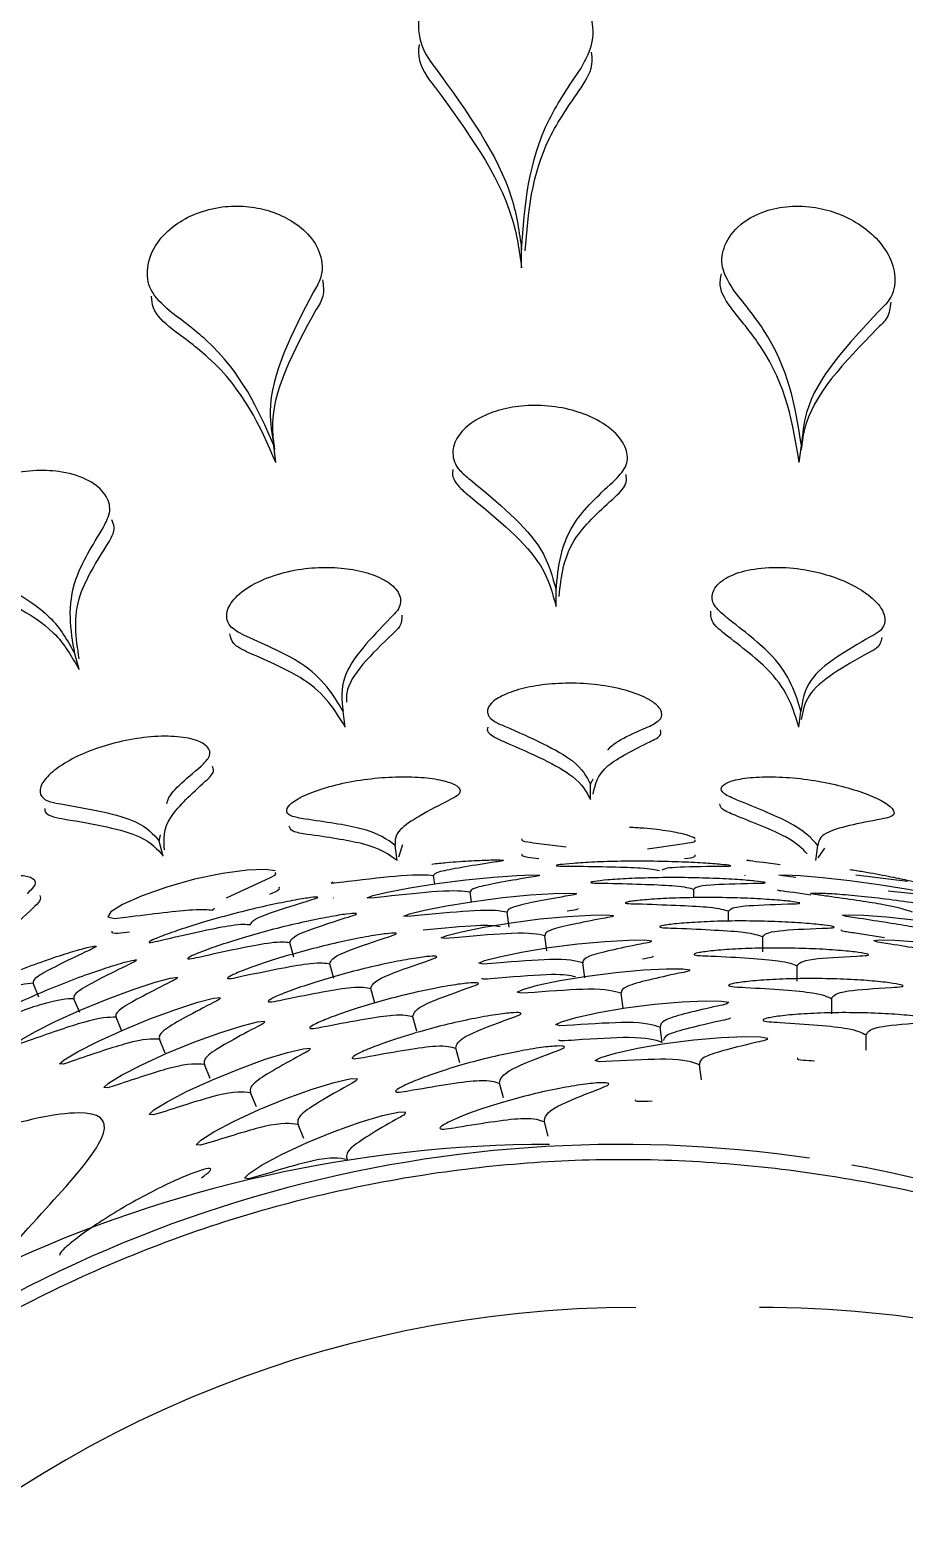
# Model space of a CAD drawing. Header units: millimetres. Extents: x 12325263 to 13848842, y -1463133 to 573208.
# Drawn here: x 12591066.02 to 12591075.6, y -825176.65 to -825160.34 of the extents above; entities that cross this region are included whole.
import ezdxf
from ezdxf.xclip import XClip

# ---------------------------------------------------------------- set-up
doc = ezdxf.new("R2010")
doc.units = ezdxf.units.MM
doc.header["$LTSCALE"] = 1000
doc.header["$XCLIPFRAME"] = 0
for name, color, linetype in [('fur202301', 252, 'Continuous'), ('WALL', 5, 'Continuous'), ('WALL-SHATCH', 8, 'Continuous'), ('建筑-楼板开洞', 251, 'Continuous')]:
    doc.layers.add(name, color=color, linetype=linetype)

# ---------------------------------------------------------------- blocks, each defined once
blk = doc.blocks.new('adgshg13-A$C7F010FC0')
at = {"layer": 'WALL-SHATCH'}
h = blk.add_hatch(color=256, dxfattribs=at)
h.dxf.hatch_style = 1
h.paths.add_polyline_path([(-60384.171, -16880.895), (-763.165, 197.479), (12587.619, -13153.304), (12587.619, -157996.02), (-162964.851, -188820.432), (-171262.381, -180522.901), (-171262.381, -31310.898), (-150707.191, -10755.708), (-131860.078, -7980.895), (-99162.381, -7980.895), (-99162.381, -4980.895), (-76620.428, -4980.895), (-70107.652, -16880.895)], flags=16)
h.paths.add_polyline_path([(-60091.229, -16380.895), (-646.877, 646.877), (12987.619, -12987.619), (12987.619, -158331.905), (-163100.584, -189250.384), (-171662.381, -180688.586), (-171662.381, -31145.213), (-150777.896, -10260.728), (-131896.687, -7480.895), (-99562.381, -7480.895), (-99562.381, -4580.895), (-76365.552, -4580.895), (-69907.506, -16380.895)])
blk = doc.blocks.new('A$C4C7A72D3')
at = {"layer": 'WALL', "color": 1}
blk.add_blockref('adgshg13-A$C7F010FC0', (210433.012, 205503.569), dxfattribs=at)
blk = doc.blocks.new('asdgag2019070515155847995')
at = {"color": 1}
for p, q in [((143.776, -421.334), (143.714, -421.901)), ((143.61, -421.689), (143.54, -422.255)), ((144.226, -421.943), (144.179, -422.239)), ((145.454, -422.142), (145.288, -422.142)), ((143.246, -422.597), (143.352, -422.672)), ((145.058, -422.52), (144.892, -422.52)), ((143.382, -422.694), (143.217, -422.672)), ((143.758, -422.75), (143.732, -422.935)), ((139.027, -422.876), (138.839, -422.851)), ((141.92, -422.879), (141.748, -422.856)), ((144.7, -422.897), (144.534, -422.897)), ((143.426, -423.083), (143.402, -423.268)), ((144.381, -423.274), (144.215, -423.274)), ((143.379, -423.45), (143.374, -423.427)), ((143.544, -423.472), (143.542, -423.465)), ((144.044, -423.651), (143.935, -423.651)), ((145.781, -423.944), (145.616, -423.966)), ((143.787, -424.029), (143.694, -424.029)), ((143.251, -424.535), (143.193, -424.133)), ((145.37, -424.376), (145.205, -424.397)), ((144.997, -424.802), (144.833, -424.824)), ((142.545, -425.161), (142.486, -425.13)), ((142.714, -425.161), (142.545, -425.161)), ((144.663, -425.223), (144.499, -425.245)), ((143.193, -425.725), (143.23, -425.427)), ((140.603, -425.538), (140.424, -425.538)), ((144.368, -425.639), (144.203, -425.661)), ((146.398, -425.623), (146.238, -425.666)), ((136.895, -425.915), (136.694, -425.915)), ((144.111, -426.05), (143.946, -426.072)), ((145.978, -426.113), (145.818, -426.156)), ((143.831, -426.464), (143.728, -426.478)), ((145.595, -426.592), (145.434, -426.635)), ((143.636, -426.867), (143.548, -426.879)), ((145.249, -427.062), (145.089, -427.105)), ((143.209, -427.221), (143.344, -427.265)), ((143.382, -427.278), (143.217, -427.299)), ((144.941, -427.522), (144.781, -427.565)), ((141.92, -427.847), (141.748, -427.87)), ((146.66, -427.823), (146.652, -427.826)), ((143.628, -428.002), (143.613, -427.981)), ((143.793, -427.98), (143.788, -427.974)), ((144.67, -427.971), (144.51, -428.014)), ((146.422, -428.299), (146.269, -428.362)), ((144.437, -428.411), (144.277, -428.454)), ((139.027, -428.605), (138.839, -428.629)), ((143.788, -429.146), (143.587, -428.714)), ((146.075, -428.819), (145.922, -428.883)), ((143.923, -429.303), (143.902, -429.279)), ((145.764, -429.325), (145.611, -429.389)), ((145.489, -429.817), (145.336, -429.88)), ((143.168, -429.883), (143.101, -429.869)), ((143.331, -429.839), (143.168, -429.883)), ((145.249, -430.293), (145.096, -430.356)), ((141.292, -430.762), (141.119, -430.808)), ((145.045, -430.754), (144.892, -430.818)), ((144.877, -431.201), (144.724, -431.264))]:
    blk.add_line(p, q, dxfattribs=at)
at = {"color": 1, "flags": 128}
for points in [[(144.295, -421.877), (144.272, -422.02), (144.256, -422.06), (144.249, -421.994), (144.253, -421.827), (144.27, -421.58), (144.301, -421.28), (144.344, -420.963), (144.394, -420.664), (144.443, -420.415), (144.484, -420.243), (144.509, -420.169), (144.509, -420.169)], [(144.014, -422.217), (143.993, -422.36), (143.979, -422.401), (143.973, -422.335), (143.979, -422.169), (143.997, -421.921), (144.029, -421.621), (144.071, -421.304), (144.121, -421.005), (144.169, -420.756), (144.208, -420.584), (144.23, -420.51), (144.23, -420.51)], [(143.568, -422.913), (143.549, -423.056), (143.539, -423.098), (143.537, -423.032), (143.546, -422.866), (143.566, -422.619), (143.599, -422.32), (143.642, -422.003), (143.69, -421.703), (143.735, -421.453), (143.771, -421.281), (143.79, -421.207), (143.79, -421.207)], [(145.577, -424.92), (145.584, -425.065), (145.569, -425.11), (145.535, -425.049), (145.487, -424.888), (145.432, -424.645), (145.381, -424.347), (145.341, -424.031), (145.316, -423.729), (145.306, -423.475), (145.31, -423.298), (145.325, -423.218), (145.325, -423.218)], [(145.181, -425.35), (145.188, -425.495), (145.176, -425.539), (145.144, -425.477), (145.097, -425.317), (145.044, -425.073), (144.994, -424.776), (144.953, -424.459), (144.927, -424.157), (144.916, -423.904), (144.918, -423.726), (144.931, -423.647), (144.931, -423.647)], [(144.823, -425.774), (144.832, -425.919), (144.821, -425.963), (144.791, -425.901), (144.746, -425.74), (144.694, -425.497), (144.644, -425.199), (144.604, -424.882), (144.577, -424.581), (144.564, -424.327), (144.565, -424.15), (144.576, -424.071), (144.576, -424.071)], [(144.503, -426.193), (144.514, -426.338), (144.505, -426.382), (144.476, -426.32), (144.433, -426.158), (144.383, -425.915), (144.333, -425.618), (144.293, -425.301), (144.265, -424.999), (144.251, -424.745), (144.25, -424.568), (144.259, -424.49), (144.259, -424.49)], [(144.222, -426.607), (144.235, -426.752), (144.227, -426.795), (144.2, -426.733), (144.159, -426.572), (144.11, -426.329), (144.061, -426.031), (144.02, -425.714), (143.992, -425.412), (143.977, -425.158), (143.974, -424.982), (143.981, -424.904), (143.981, -424.904)], [(143.98, -427.017), (143.994, -427.161), (143.988, -427.204), (143.963, -427.142), (143.923, -426.98), (143.875, -426.737), (143.827, -426.439), (143.786, -426.122), (143.757, -425.82), (143.741, -425.566), (143.736, -425.39), (143.742, -425.312), (143.742, -425.312)], [(143.776, -427.421), (143.791, -427.565), (143.787, -427.608), (143.764, -427.545), (143.726, -427.383), (143.679, -427.14), (143.632, -426.842), (143.591, -426.525), (143.561, -426.223), (143.543, -425.969), (143.537, -425.793), (143.541, -425.716), (143.541, -425.716)], [(146.824, -428.763), (146.864, -428.902), (146.857, -428.949), (146.804, -428.9), (146.711, -428.757), (146.593, -428.537), (146.465, -428.263), (146.345, -427.967), (146.244, -427.683), (146.171, -427.44), (146.133, -427.266), (146.131, -427.185), (146.131, -427.185)], [(146.455, -429.293), (146.495, -429.432), (146.49, -429.478), (146.439, -429.428), (146.348, -429.285), (146.231, -429.064), (146.104, -428.79), (145.983, -428.494), (145.881, -428.21), (145.808, -427.967), (145.768, -427.795), (145.764, -427.714), (145.764, -427.714)], [(146.121, -429.808), (146.163, -429.946), (146.159, -429.992), (146.11, -429.941), (146.021, -429.798), (145.905, -429.577), (145.779, -429.302), (145.658, -429.006), (145.555, -428.722), (145.48, -428.479), (145.439, -428.308), (145.433, -428.228), (145.433, -428.228)], [(143.495, -428.613), (143.479, -428.72), (143.487, -428.92), (143.523, -429.19), (143.586, -429.497), (143.671, -429.801), (143.767, -430.072), (143.862, -430.284), (143.943, -430.415), (143.996, -430.447), (144.013, -430.375), (144, -430.253), (144, -430.253)], [(145.823, -430.309), (145.867, -430.446), (145.865, -430.491), (145.817, -430.44), (145.73, -430.296), (145.615, -430.074), (145.489, -429.8), (145.368, -429.504), (145.265, -429.219), (145.188, -428.977), (145.145, -428.806), (145.138, -428.727), (145.138, -428.727)], [(145.561, -430.794), (145.607, -430.931), (145.606, -430.976), (145.56, -430.923), (145.474, -430.779), (145.361, -430.557), (145.235, -430.282), (145.114, -429.986), (145.01, -429.701), (144.932, -429.46), (144.888, -429.29), (144.879, -429.212), (144.879, -429.212)], [(145.335, -431.265), (145.382, -431.401), (145.383, -431.445), (145.339, -431.392), (145.254, -431.247), (145.142, -431.024), (145.017, -430.75), (144.896, -430.454), (144.791, -430.169), (144.712, -429.928), (144.666, -429.759), (144.656, -429.681), (144.656, -429.681)]]:
    blk.add_lwpolyline(points, dxfattribs=at)
at = {"color": 1}
for centre, radius, start, end in [((160.782, -423.31), 12.512, 158.0488, 179.999), ((160.817, -424.649), 12.547, 180.0668, 359.9332), ((160.787, -425.602), 14.3, 180.0261, 229.8522)]:
    blk.add_arc(centre, radius, start, end, dxfattribs=at)
for start_param, end_param in [(2.215236, 2.540337), (2.573332, 4.289401)]:
    blk.add_ellipse((160.817, -424.811), major_axis=(13.067, 5.896), ratio=0.997728, start_param=start_param, end_param=end_param, dxfattribs=at)
for points, knots in [([(160.817, -439.085), (159.824, -439.021), (158.032, -438.905), (155.552, -438.109), (153.406, -437.037), (151.476, -435.605), (149.804, -433.877), (148.451, -431.887), (147.439, -429.696), (146.815, -427.361), (146.58, -424.948), (146.768, -422.531), (147.328, -420.159), (148.029, -418.7), (148.379, -417.971)], [0, 0, 0, 0, 0.101028, 0.182256, 0.263485, 0.34474, 0.425997, 0.507553, 0.589112, 0.671078, 0.753046, 0.83533, 0.917613, 1, 1, 1, 1]), ([(143.772, -422.562), (143.764, -422.617), (143.75, -422.727), (143.738, -422.764), (143.734, -422.698), (143.741, -422.528), (143.76, -422.277), (143.793, -421.972), (143.836, -421.648), (143.886, -421.343), (143.934, -421.088), (143.973, -420.913), (143.994, -420.839), (143.996, -420.864), (143.985, -420.947), (143.98, -420.983)], [0, 0, 0, 0, 0.07812, 0.156298, 0.234498, 0.312852, 0.391322, 0.469679, 0.547777, 0.625756, 0.703895, 0.782288, 0.860751, 0.939075, 1, 1, 1, 1]), ([(144.499, -420.954), (144.467, -421.028), (144.411, -421.155), (144.329, -421.662), (144.295, -421.877)], [0, 0, 0, 0, 0.577233, 1, 1, 1, 1]), ([(144.203, -421.293), (144.174, -421.367), (144.124, -421.495), (144.047, -422.002), (144.014, -422.217)], [0, 0, 0, 0, 0.577237, 1, 1, 1, 1]), ([(145.151, -421.492), (145.148, -421.447), (145.142, -421.357), (145.125, -421.355), (145.101, -421.454), (145.076, -421.653), (145.055, -421.927), (145.044, -422.244), (145.045, -422.569), (145.059, -422.864), (145.081, -423.099), (145.107, -423.247), (145.129, -423.289), (145.144, -423.231), (145.149, -423.129), (145.151, -423.085)], [0, 0, 0, 0, 0.078091, 0.156237, 0.234491, 0.313012, 0.391641, 0.469991, 0.547869, 0.625547, 0.703499, 0.781918, 0.860553, 0.939033, 1, 1, 1, 1]), ([(145.288, -422.142), (145.254, -422.125), (145.195, -422.095), (145.164, -421.671), (145.151, -421.492)], [0, 0, 0, 0, 0.577246, 1, 1, 1, 1]), ([(143.478, -422.322), (143.486, -422.272), (143.509, -422.118), (143.553, -421.891), (143.597, -421.681), (143.623, -421.576), (143.627, -421.564), (143.628, -421.56)], [0, 0, 0, 0, 0.115473, 0.360691, 0.607015, 0.853874, 1, 1, 1, 1]), ([(143.946, -421.636), (143.92, -421.711), (143.875, -421.839), (143.802, -422.348), (143.772, -422.562)], [0, 0, 0, 0, 0.577247, 1, 1, 1, 1]), ([(137.16, -423.58), (137.07, -423.637), (136.902, -423.744), (136.64, -423.706), (136.427, -423.552), (136.283, -423.303), (136.216, -423.026), (136.22, -422.74), (136.286, -422.472), (136.398, -422.238), (136.556, -422.036), (136.762, -421.878), (137.006, -421.806), (137.221, -421.85), (137.328, -421.96), (137.368, -422)], [0, 0, 0, 0, 0.1046714, 0.1955469, 0.2964493, 0.3737678, 0.4371776, 0.5009111, 0.5571344, 0.612971, 0.6757655, 0.7507263, 0.8402564, 0.9403537, 1, 1, 1, 1]), ([(142.719, -423.556), (142.696, -423.609), (142.65, -423.716), (142.581, -423.744), (142.52, -423.667), (142.476, -423.484), (142.459, -423.219), (142.475, -422.907), (142.522, -422.59), (142.594, -422.298), (142.681, -422.057), (142.771, -421.889), (142.851, -421.82), (142.904, -421.853), (142.92, -421.94), (142.927, -421.977)], [0, 0, 0, 0, 0.078792, 0.157597, 0.237503, 0.318356, 0.39851, 0.476219, 0.551344, 0.625653, 0.701383, 0.779723, 0.860147, 0.940927, 1, 1, 1, 1]), ([(144.769, -421.869), (144.766, -421.824), (144.762, -421.734), (144.746, -421.732), (144.725, -421.832), (144.701, -422.03), (144.681, -422.304), (144.671, -422.621), (144.672, -422.946), (144.685, -423.242), (144.706, -423.476), (144.729, -423.625), (144.75, -423.667), (144.763, -423.608), (144.767, -423.506), (144.769, -423.462)], [0, 0, 0, 0, 0.078097, 0.156248, 0.234487, 0.312966, 0.391555, 0.469908, 0.547843, 0.625598, 0.703599, 0.782012, 0.860604, 0.939044, 1, 1, 1, 1]), ([(137.273, -421.874), (137.332, -421.88), (137.442, -421.892), (137.526, -421.984), (137.565, -422.026)], [0, 0, 0, 0, 0.536329, 1, 1, 1, 1]), ([(137.368, -422), (137.731, -422.343), (138.205, -422.791), (138.719, -422.84), (138.839, -422.851)], [0, 0, 0, 0, 0.7655235, 1, 1, 1, 1]), ([(140.722, -423.671), (140.677, -423.723), (140.588, -423.828), (140.446, -423.84), (140.315, -423.74), (140.214, -423.524), (140.166, -423.228), (140.177, -422.908), (140.237, -422.609), (140.333, -422.345), (140.458, -422.126), (140.604, -421.973), (140.753, -421.918), (140.865, -421.968), (140.913, -422.059), (140.93, -422.091)], [0, 0, 0, 0, 0.08269, 0.165294, 0.251568, 0.338712, 0.420978, 0.494896, 0.562755, 0.629952, 0.701267, 0.779413, 0.864084, 0.951518, 1, 1, 1, 1]), ([(140.942, -421.969), (140.982, -421.979), (141.047, -421.996), (141.09, -422.081), (141.107, -422.115)], [0, 0, 0, 0, 0.608815, 1, 1, 1, 1]), ([(142.927, -421.977), (142.974, -422.221), (143.055, -422.64), (143.169, -422.663), (143.217, -422.672)], [0, 0, 0, 0, 0.5831727, 1, 1, 1, 1]), ([(144.892, -422.52), (144.861, -422.502), (144.807, -422.472), (144.78, -422.048), (144.769, -421.869)], [0, 0, 0, 0, 0.577239, 1, 1, 1, 1]), ([(137.565, -422.026), (137.925, -422.377), (138.35, -422.792), (138.813, -422.845), (138.884, -422.854)], [0, 0, 0, 0, 0.845886, 1, 1, 1, 1]), ([(140.93, -422.091), (141.083, -422.358), (141.335, -422.797), (141.632, -422.84), (141.748, -422.856)], [0, 0, 0, 0, 0.6071457, 1, 1, 1, 1]), ([(141.107, -422.115), (141.258, -422.386), (141.484, -422.791), (141.751, -422.837), (141.839, -422.853)], [0, 0, 0, 0, 0.669234, 1, 1, 1, 1]), ([(144.426, -422.246), (144.424, -422.201), (144.42, -422.112), (144.406, -422.109), (144.387, -422.209), (144.365, -422.407), (144.347, -422.681), (144.337, -422.998), (144.338, -423.323), (144.35, -423.619), (144.37, -423.854), (144.391, -424.002), (144.41, -424.044), (144.421, -423.986), (144.424, -423.884), (144.426, -423.839)], [0, 0, 0, 0, 0.0781022, 0.1562603, 0.2344855, 0.3129248, 0.3914766, 0.4698319, 0.5478191, 0.6256456, 0.7036911, 0.7820984, 0.8606501, 0.9390534, 1, 1, 1, 1]), ([(145.151, -423.085), (145.171, -422.798), (145.205, -422.3), (145.264, -422.189), (145.288, -422.142)], [0, 0, 0, 0, 0.577142, 1, 1, 1, 1]), ([(144.179, -422.239), (144.171, -422.295), (144.156, -422.403), (144.148, -422.413), (144.145, -422.418)], [0, 0, 0, 0, 0.528029, 1, 1, 1, 1]), ([(144.534, -422.897), (144.506, -422.88), (144.458, -422.85), (144.435, -422.426), (144.426, -422.246)], [0, 0, 0, 0, 0.577234, 1, 1, 1, 1]), ([(144.121, -422.624), (144.12, -422.579), (144.117, -422.489), (144.105, -422.487), (144.088, -422.586), (144.068, -422.785), (144.05, -423.058), (144.041, -423.375), (144.042, -423.7), (144.054, -423.996), (144.072, -424.231), (144.092, -424.379), (144.108, -424.421), (144.118, -424.363), (144.12, -424.261), (144.121, -424.216)], [0, 0, 0, 0, 0.0781085, 0.1562737, 0.2344871, 0.3128904, 0.391408, 0.4697649, 0.5477991, 0.6256902, 0.7037759, 0.7821774, 0.8606921, 0.939062, 1, 1, 1, 1]), ([(144.215, -423.274), (144.19, -423.257), (144.147, -423.227), (144.129, -422.803), (144.121, -422.624)], [0, 0, 0, 0, 0.577234, 1, 1, 1, 1]), ([(144.769, -423.462), (144.786, -423.175), (144.816, -422.678), (144.869, -422.567), (144.892, -422.52)], [0, 0, 0, 0, 0.5771436, 1, 1, 1, 1]), ([(143.217, -422.672), (143.137, -422.741), (143, -422.858), (142.802, -423.35), (142.719, -423.556)], [0, 0, 0, 0, 0.58251, 1, 1, 1, 1]), ([(143.308, -422.789), (143.251, -422.842), (143.135, -422.949), (142.969, -423.368), (142.886, -423.578)], [0, 0, 0, 0, 0.499046, 1, 1, 1, 1]), ([(145.544, -422.89), (145.544, -422.892), (145.553, -422.909), (145.563, -422.849), (145.569, -422.751), (145.572, -422.707)], [0, 0, 0, 0, 0.057464, 0.5879905, 1, 1, 1, 1]), ([(138.839, -422.851), (138.419, -422.918), (137.87, -423.006), (137.295, -423.47), (137.16, -423.58)], [0, 0, 0, 0, 0.765145, 1, 1, 1, 1]), ([(139.027, -422.876), (138.608, -422.943), (138.062, -423.032), (137.49, -423.497), (137.357, -423.605)], [0, 0, 0, 0, 0.7663697, 1, 1, 1, 1]), ([(141.748, -422.856), (141.553, -422.915), (141.231, -423.012), (140.866, -423.485), (140.722, -423.671)], [0, 0, 0, 0, 0.607749, 1, 1, 1, 1]), ([(141.92, -422.879), (141.726, -422.938), (141.406, -423.034), (141.042, -423.508), (140.899, -423.694)], [0, 0, 0, 0, 0.607461, 1, 1, 1, 1]), ([(143.732, -422.935), (143.725, -422.991), (143.712, -423.099), (143.707, -423.11), (143.705, -423.115)], [0, 0, 0, 0, 0.528099, 1, 1, 1, 1]), ([(143.856, -423.001), (143.855, -422.956), (143.853, -422.866), (143.843, -422.864), (143.827, -422.963), (143.809, -423.162), (143.793, -423.435), (143.784, -423.752), (143.786, -424.077), (143.796, -424.374), (143.813, -424.609), (143.831, -424.757), (143.846, -424.798), (143.854, -424.74), (143.855, -424.638), (143.856, -424.594)], [0, 0, 0, 0, 0.078116, 0.156289, 0.234493, 0.312863, 0.391349, 0.469707, 0.547783, 0.625733, 0.703855, 0.78225, 0.860731, 0.939071, 1, 1, 1, 1]), ([(144.426, -423.839), (144.44, -423.552), (144.466, -423.055), (144.514, -422.944), (144.534, -422.897)], [0, 0, 0, 0, 0.577147, 1, 1, 1, 1]), ([(143.935, -423.651), (143.913, -423.634), (143.876, -423.604), (143.862, -423.18), (143.856, -423.001)], [0, 0, 0, 0, 0.57724, 1, 1, 1, 1]), ([(143.402, -423.268), (143.396, -423.325), (143.386, -423.415), (143.381, -423.44), (143.379, -423.45)], [0, 0, 0, 0, 0.625691, 1, 1, 1, 1]), ([(143.629, -423.378), (143.629, -423.333), (143.628, -423.243), (143.62, -423.241), (143.606, -423.341), (143.589, -423.539), (143.575, -423.812), (143.566, -424.129), (143.568, -424.455), (143.577, -424.751), (143.593, -424.986), (143.609, -425.134), (143.622, -425.175), (143.629, -425.117), (143.629, -425.015), (143.629, -424.971)], [0, 0, 0, 0, 0.078124, 0.156307, 0.234503, 0.312844, 0.3913, 0.469658, 0.547772, 0.625775, 0.703929, 0.782319, 0.860767, 0.93908, 1, 1, 1, 1]), ([(144.121, -424.216), (144.134, -423.929), (144.155, -423.432), (144.197, -423.321), (144.215, -423.274)], [0, 0, 0, 0, 0.577154, 1, 1, 1, 1]), ([(145.329, -423.224), (145.335, -423.225), (145.346, -423.228), (145.361, -423.304), (145.369, -423.341)], [0, 0, 0, 0, 0.503373, 1, 1, 1, 1]), ([(143.694, -424.029), (143.675, -424.011), (143.643, -423.981), (143.633, -423.557), (143.629, -423.378)], [0, 0, 0, 0, 0.577254, 1, 1, 1, 1]), ([(145.369, -423.341), (145.424, -423.57), (145.519, -423.967), (145.587, -423.966), (145.616, -423.966)], [0, 0, 0, 0, 0.577142, 1, 1, 1, 1]), ([(137.357, -423.605), (137.267, -423.669), (137.134, -423.762), (137.002, -423.735), (136.96, -423.726)], [0, 0, 0, 0, 0.681096, 1, 1, 1, 1]), ([(142.886, -423.578), (142.863, -423.633), (142.82, -423.737), (142.778, -423.742), (142.759, -423.745)], [0, 0, 0, 0, 0.53153, 1, 1, 1, 1]), ([(143.442, -423.755), (143.442, -423.71), (143.442, -423.621), (143.436, -423.619), (143.423, -423.718), (143.408, -423.916), (143.395, -424.189), (143.387, -424.507), (143.388, -424.832), (143.397, -425.128), (143.412, -425.363), (143.426, -425.511), (143.437, -425.553), (143.442, -425.494), (143.442, -425.393), (143.442, -425.348)], [0, 0, 0, 0, 0.078134, 0.156328, 0.234519, 0.312833, 0.391262, 0.469619, 0.547767, 0.625817, 0.704, 0.782382, 0.860802, 0.93909, 1, 1, 1, 1]), ([(145.1, -423.631), (145.105, -423.633), (145.115, -423.635), (145.13, -423.711), (145.137, -423.749)], [0, 0, 0, 0, 0.503357, 1, 1, 1, 1]), ([(140.899, -423.694), (140.854, -423.749), (140.773, -423.848), (140.69, -423.844), (140.653, -423.842)], [0, 0, 0, 0, 0.550233, 1, 1, 1, 1]), ([(143.485, -424.376), (143.472, -424.359), (143.448, -424.326), (143.444, -423.937), (143.442, -423.755)], [0, 0, 0, 0, 0.533645, 1, 1, 1, 1]), ([(143.856, -424.594), (143.866, -424.307), (143.882, -423.809), (143.919, -423.698), (143.935, -423.651)], [0, 0, 0, 0, 0.577167, 1, 1, 1, 1]), ([(144.935, -423.653), (144.94, -423.654), (144.951, -423.657), (144.965, -423.733), (144.973, -423.77)], [0, 0, 0, 0, 0.5035, 1, 1, 1, 1]), ([(144.973, -423.77), (145.025, -424), (145.116, -424.398), (145.179, -424.397), (145.205, -424.397)], [0, 0, 0, 0, 0.577143, 1, 1, 1, 1]), ([(145.137, -423.749), (145.19, -423.983), (145.273, -424.351), (145.33, -424.358), (145.351, -424.36)], [0, 0, 0, 0, 0.636496, 1, 1, 1, 1]), ([(143.139, -424.013), (143.126, -424.038), (143.1, -424.09), (143.059, -424.297), (143.029, -424.521), (143.021, -424.682), (143.019, -424.735)], [0, 0, 0, 0, 0.284442, 0.571066, 0.858005, 1, 1, 1, 1]), ([(143.193, -424.133), (143.187, -424.084), (143.177, -424.007), (143.16, -424.014), (143.153, -424.016)], [0, 0, 0, 0, 0.637286, 1, 1, 1, 1]), ([(143.36, -424.133), (143.354, -424.084), (143.344, -424.007), (143.326, -424.014), (143.32, -424.016)], [0, 0, 0, 0, 0.63725, 1, 1, 1, 1]), ([(143.629, -424.971), (143.637, -424.684), (143.649, -424.187), (143.68, -424.076), (143.694, -424.029)], [0, 0, 0, 0, 0.577186, 1, 1, 1, 1]), ([(144.58, -424.077), (144.584, -424.078), (144.594, -424.081), (144.608, -424.157), (144.614, -424.195)], [0, 0, 0, 0, 0.503609, 1, 1, 1, 1]), ([(145.616, -423.966), (145.587, -424.047), (145.537, -424.188), (145.565, -424.703), (145.577, -424.92)], [0, 0, 0, 0, 0.57725, 1, 1, 1, 1]), ([(144.614, -424.195), (144.664, -424.425), (144.751, -424.823), (144.808, -424.823), (144.833, -424.824)], [0, 0, 0, 0, 0.577145, 1, 1, 1, 1]), ([(141.91, -424.51), (141.884, -424.464), (141.833, -424.372), (141.734, -424.375), (141.63, -424.482), (141.534, -424.697), (141.465, -424.989), (141.435, -425.312), (141.446, -425.624), (141.491, -425.9), (141.565, -426.121), (141.66, -426.266), (141.762, -426.308), (141.849, -426.246), (141.893, -426.144), (141.91, -426.103)], [0, 0, 0, 0, 0.080152, 0.160279, 0.242458, 0.325711, 0.406895, 0.483426, 0.555818, 0.627239, 0.701086, 0.779244, 0.861237, 0.944484, 1, 1, 1, 1]), ([(142.082, -424.51), (142.057, -424.46), (142.018, -424.383), (141.969, -424.391), (141.951, -424.394)], [0, 0, 0, 0, 0.650582, 1, 1, 1, 1]), ([(143.442, -425.348), (143.446, -425.061), (143.454, -424.564), (143.48, -424.453), (143.491, -424.406)], [0, 0, 0, 0, 0.5772138, 1, 1, 1, 1]), ([(145.205, -424.397), (145.179, -424.478), (145.134, -424.619), (145.167, -425.132), (145.181, -425.35)], [0, 0, 0, 0, 0.577242, 1, 1, 1, 1]), ([(145.37, -424.376), (145.344, -424.457), (145.299, -424.597), (145.331, -425.111), (145.345, -425.328)], [0, 0, 0, 0, 0.577217, 1, 1, 1, 1]), ([(142.174, -424.968), (142.173, -424.967), (142.086, -424.922), (141.997, -424.715), (141.91, -424.51)], [0, 0, 0, 0, 0.014074, 1, 1, 1, 1]), ([(142.655, -425.13), (142.551, -425.111), (142.361, -425.077), (142.169, -424.686), (142.082, -424.51)], [0, 0, 0, 0, 0.549094, 1, 1, 1, 1]), ([(144.263, -424.496), (144.267, -424.497), (144.275, -424.5), (144.288, -424.576), (144.295, -424.614)], [0, 0, 0, 0, 0.503708, 1, 1, 1, 1]), ([(144.295, -424.614), (144.342, -424.844), (144.425, -425.243), (144.477, -425.244), (144.499, -425.245)], [0, 0, 0, 0, 0.57715, 1, 1, 1, 1]), ([(144.427, -424.474), (144.432, -424.476), (144.44, -424.479), (144.453, -424.555), (144.46, -424.592)], [0, 0, 0, 0, 0.503586, 1, 1, 1, 1]), ([(146.013, -424.486), (146.016, -424.543), (146.023, -424.652), (146.009, -424.665), (146.003, -424.671)], [0, 0, 0, 0, 0.52794, 1, 1, 1, 1]), ([(139.212, -424.887), (139.16, -424.839), (139.057, -424.744), (138.871, -424.757), (138.683, -424.887), (138.526, -425.128), (138.428, -425.428), (138.392, -425.731), (138.414, -426.021), (138.483, -426.273), (138.594, -426.482), (138.746, -426.633), (138.927, -426.688), (139.091, -426.631), (139.178, -426.522), (139.212, -426.48)], [0, 0, 0, 0, 0.08588, 0.171606, 0.263059, 0.354641, 0.424296, 0.494216, 0.557553, 0.619915, 0.687434, 0.764042, 0.850534, 0.942861, 1, 1, 1, 1]), ([(139.398, -424.887), (139.347, -424.834), (139.273, -424.757), (139.186, -424.768), (139.158, -424.772)], [0, 0, 0, 0, 0.685012, 1, 1, 1, 1]), ([(140.424, -425.538), (140.166, -425.515), (139.757, -425.478), (139.359, -425.047), (139.212, -424.887)], [0, 0, 0, 0, 0.6286311, 1, 1, 1, 1]), ([(140.49, -425.504), (140.272, -425.482), (139.902, -425.444), (139.544, -425.049), (139.398, -424.887)], [0, 0, 0, 0, 0.589755, 1, 1, 1, 1]), ([(143.984, -424.91), (143.988, -424.911), (143.995, -424.914), (144.008, -424.991), (144.014, -425.028)], [0, 0, 0, 0, 0.503806, 1, 1, 1, 1]), ([(144.833, -424.824), (144.81, -424.904), (144.77, -425.044), (144.807, -425.557), (144.823, -425.774)], [0, 0, 0, 0, 0.577236, 1, 1, 1, 1]), ([(144.014, -425.028), (144.059, -425.259), (144.137, -425.658), (144.184, -425.66), (144.203, -425.661)], [0, 0, 0, 0, 0.57716, 1, 1, 1, 1]), ([(145.885, -425.082), (145.869, -425.039), (145.836, -424.954), (145.812, -424.958), (145.809, -425.061), (145.831, -425.261), (145.877, -425.531), (145.947, -425.841), (146.033, -426.154), (146.125, -426.436), (146.212, -426.656), (146.28, -426.791), (146.319, -426.825), (146.324, -426.764), (146.306, -426.664), (146.298, -426.62)], [0, 0, 0, 0, 0.0780861, 0.1562257, 0.2344959, 0.3130635, 0.3917358, 0.4700825, 0.547898, 0.6254901, 0.7033889, 0.781814, 0.8604958, 0.9390187, 1, 1, 1, 1]), ([(146.238, -425.666), (146.19, -425.66), (146.106, -425.649), (145.951, -425.25), (145.885, -425.082)], [0, 0, 0, 0, 0.577254, 1, 1, 1, 1]), ([(134.712, -425.264), (134.616, -425.213), (134.426, -425.11), (134.091, -425.148), (133.791, -425.313), (133.572, -425.574), (133.456, -425.832), (133.411, -426.089), (133.428, -426.333), (133.507, -426.576), (133.668, -426.815), (133.915, -426.994), (134.227, -427.069), (134.505, -427.016), (134.661, -426.897), (134.712, -426.857)], [0, 0, 0, 0, 0.098479, 0.195709, 0.307327, 0.381692, 0.439818, 0.489234, 0.538746, 0.586653, 0.65371, 0.743395, 0.835237, 0.94536, 1, 1, 1, 1]), ([(134.926, -425.264), (134.832, -425.204), (134.708, -425.126), (134.57, -425.145), (134.538, -425.149)], [0, 0, 0, 0, 0.765198, 1, 1, 1, 1]), ([(136.694, -425.915), (136.216, -425.881), (135.546, -425.832), (134.898, -425.391), (134.712, -425.264)], [0, 0, 0, 0, 0.714364, 1, 1, 1, 1]), ([(136.71, -425.875), (136.296, -425.843), (135.693, -425.795), (135.109, -425.391), (134.926, -425.264)], [0, 0, 0, 0, 0.686867, 1, 1, 1, 1]), ([(141.91, -426.103), (142.039, -425.81), (142.255, -425.314), (142.461, -425.205), (142.545, -425.161)], [0, 0, 0, 0, 0.591664, 1, 1, 1, 1]), ([(142.082, -426.103), (142.21, -425.81), (142.426, -425.315), (142.63, -425.205), (142.714, -425.161)], [0, 0, 0, 0, 0.591512, 1, 1, 1, 1]), ([(144.499, -425.245), (144.479, -425.325), (144.445, -425.464), (144.486, -425.976), (144.503, -426.193)], [0, 0, 0, 0, 0.577233, 1, 1, 1, 1]), ([(143.745, -425.319), (143.748, -425.32), (143.754, -425.323), (143.766, -425.4), (143.772, -425.437)], [0, 0, 0, 0, 0.503908, 1, 1, 1, 1]), ([(143.909, -425.297), (143.912, -425.299), (143.919, -425.302), (143.93, -425.378), (143.936, -425.416)], [0, 0, 0, 0, 0.503799, 1, 1, 1, 1]), ([(144.654, -425.325), (144.64, -425.387), (144.613, -425.512), (144.649, -425.951), (144.668, -426.172)], [0, 0, 0, 0, 0.496199, 1, 1, 1, 1]), ([(145.345, -425.328), (145.35, -425.385), (145.358, -425.493), (145.347, -425.506), (145.342, -425.512)], [0, 0, 0, 0, 0.5279578, 1, 1, 1, 1]), ([(139.212, -426.48), (139.466, -426.172), (139.872, -425.681), (140.274, -425.577), (140.424, -425.538)], [0, 0, 0, 0, 0.6267504, 1, 1, 1, 1]), ([(139.398, -426.48), (139.65, -426.172), (140.054, -425.681), (140.454, -425.577), (140.603, -425.538)], [0, 0, 0, 0, 0.62619, 1, 1, 1, 1]), ([(143.772, -425.437), (143.814, -425.668), (143.887, -426.068), (143.929, -426.071), (143.946, -426.072)], [0, 0, 0, 0, 0.577177, 1, 1, 1, 1]), ([(145.478, -425.568), (145.462, -425.525), (145.431, -425.44), (145.409, -425.443), (145.408, -425.546), (145.431, -425.745), (145.479, -426.015), (145.549, -426.325), (145.634, -426.638), (145.726, -426.92), (145.812, -427.14), (145.878, -427.276), (145.915, -427.311), (145.919, -427.25), (145.9, -427.15), (145.891, -427.106)], [0, 0, 0, 0, 0.078091, 0.156237, 0.234491, 0.313012, 0.391641, 0.469991, 0.547869, 0.625547, 0.703499, 0.781918, 0.860553, 0.939033, 1, 1, 1, 1]), ([(145.818, -426.156), (145.772, -426.149), (145.694, -426.137), (145.542, -425.737), (145.478, -425.568)], [0, 0, 0, 0, 0.5772459, 1, 1, 1, 1]), ([(143.143, -425.908), (143.144, -425.91), (143.158, -425.928), (143.177, -425.868), (143.188, -425.769), (143.193, -425.725)], [0, 0, 0, 0, 0.0528467, 0.5865248, 1, 1, 1, 1]), ([(143.31, -425.908), (143.311, -425.91), (143.325, -425.928), (143.343, -425.868), (143.355, -425.769), (143.36, -425.725)], [0, 0, 0, 0, 0.052738, 0.586381, 1, 1, 1, 1]), ([(143.543, -425.722), (143.546, -425.724), (143.551, -425.727), (143.562, -425.804), (143.568, -425.841)], [0, 0, 0, 0, 0.504019, 1, 1, 1, 1]), ([(144.203, -425.661), (144.187, -425.741), (144.158, -425.879), (144.203, -426.391), (144.222, -426.607)], [0, 0, 0, 0, 0.577237, 1, 1, 1, 1]), ([(146.298, -426.62), (146.252, -426.336), (146.172, -425.844), (146.219, -425.719), (146.238, -425.666)], [0, 0, 0, 0, 0.577141, 1, 1, 1, 1]), ([(134.712, -426.857), (135.187, -426.514), (135.852, -426.033), (136.507, -425.941), (136.694, -425.915)], [0, 0, 0, 0, 0.7146561, 1, 1, 1, 1]), ([(134.926, -426.857), (135.399, -426.513), (136.059, -426.033), (136.71, -425.941), (136.895, -425.915)], [0, 0, 0, 0, 0.716417, 1, 1, 1, 1]), ([(143.568, -425.841), (143.607, -426.073), (143.676, -426.473), (143.712, -426.476), (143.728, -426.478)], [0, 0, 0, 0, 0.5772, 1, 1, 1, 1]), ([(145.109, -426.044), (145.094, -426.001), (145.063, -425.916), (145.043, -425.918), (145.044, -426.021), (145.069, -426.219), (145.118, -426.489), (145.188, -426.798), (145.274, -427.111), (145.365, -427.394), (145.449, -427.615), (145.514, -427.751), (145.549, -427.786), (145.551, -427.726), (145.531, -427.626), (145.522, -427.582)], [0, 0, 0, 0, 0.078097, 0.156248, 0.234487, 0.312966, 0.391555, 0.469908, 0.547843, 0.625598, 0.703599, 0.782012, 0.860604, 0.939044, 1, 1, 1, 1]), ([(143.946, -426.072), (143.933, -426.151), (143.909, -426.289), (143.959, -426.8), (143.98, -427.017)], [0, 0, 0, 0, 0.5772466, 1, 1, 1, 1]), ([(145.434, -426.635), (145.392, -426.628), (145.319, -426.614), (145.172, -426.213), (145.109, -426.044)], [0, 0, 0, 0, 0.577239, 1, 1, 1, 1]), ([(141.921, -426.284), (141.925, -426.286), (141.964, -426.305), (142.022, -426.242), (142.065, -426.143), (142.082, -426.103)], [0, 0, 0, 0, 0.06811, 0.626737, 1, 1, 1, 1]), ([(143.419, -426.897), (143.413, -426.844), (143.396, -426.686), (143.381, -426.453), (143.373, -426.238), (143.374, -426.129), (143.378, -426.117), (143.379, -426.112)], [0, 0, 0, 0, 0.121633, 0.365143, 0.609752, 0.854892, 1, 1, 1, 1]), ([(143.379, -426.112), (143.383, -426.12), (143.388, -426.133), (143.398, -426.211), (143.402, -426.24)], [0, 0, 0, 0, 0.625764, 1, 1, 1, 1]), ([(143.402, -426.24), (143.439, -426.472), (143.503, -426.873), (143.534, -426.877), (143.548, -426.879)], [0, 0, 0, 0, 0.577232, 1, 1, 1, 1]), ([(144.106, -426.15), (144.097, -426.211), (144.079, -426.336), (144.122, -426.775), (144.144, -426.995)], [0, 0, 0, 0, 0.497832, 1, 1, 1, 1]), ([(144.668, -426.172), (144.673, -426.229), (144.683, -426.337), (144.675, -426.349), (144.67, -426.355)], [0, 0, 0, 0, 0.528002, 1, 1, 1, 1]), ([(145.891, -427.106), (145.843, -426.823), (145.759, -426.332), (145.8, -426.208), (145.818, -426.156)], [0, 0, 0, 0, 0.577142, 1, 1, 1, 1]), ([(144.778, -426.51), (144.763, -426.467), (144.733, -426.381), (144.715, -426.384), (144.717, -426.485), (144.744, -426.683), (144.794, -426.952), (144.865, -427.262), (144.951, -427.575), (145.041, -427.858), (145.124, -428.079), (145.187, -428.216), (145.221, -428.251), (145.221, -428.191), (145.2, -428.092), (145.191, -428.048)], [0, 0, 0, 0, 0.078102, 0.15626, 0.234485, 0.312925, 0.391477, 0.469832, 0.547819, 0.625646, 0.703691, 0.782098, 0.86065, 0.939053, 1, 1, 1, 1]), ([(139.105, -426.666), (139.106, -426.667), (139.172, -426.688), (139.278, -426.626), (139.364, -426.52), (139.398, -426.48)], [0, 0, 0, 0, 0.015357, 0.6229333, 1, 1, 1, 1]), ([(143.728, -426.478), (143.717, -426.557), (143.699, -426.694), (143.753, -427.205), (143.776, -427.421)], [0, 0, 0, 0, 0.577264, 1, 1, 1, 1]), ([(145.089, -427.105), (145.05, -427.097), (144.982, -427.082), (144.838, -426.68), (144.778, -426.51)], [0, 0, 0, 0, 0.577234, 1, 1, 1, 1]), ([(142.927, -428.287), (142.917, -428.344), (142.898, -428.459), (142.834, -428.505), (142.751, -428.447), (142.657, -428.283), (142.569, -428.031), (142.502, -427.726), (142.466, -427.407), (142.461, -427.107), (142.485, -426.851), (142.533, -426.664), (142.597, -426.576), (142.661, -426.594), (142.702, -426.674), (142.719, -426.708)], [0, 0, 0, 0, 0.078792, 0.157597, 0.237503, 0.318356, 0.39851, 0.476219, 0.551344, 0.625653, 0.701383, 0.779723, 0.860147, 0.940927, 1, 1, 1, 1]), ([(142.719, -426.708), (142.835, -426.931), (143.033, -427.313), (143.163, -427.303), (143.217, -427.299)], [0, 0, 0, 0, 0.583173, 1, 1, 1, 1]), ([(145.522, -427.582), (145.471, -427.3), (145.383, -426.81), (145.419, -426.687), (145.434, -426.635)], [0, 0, 0, 0, 0.577144, 1, 1, 1, 1]), ([(134.451, -427.037), (134.466, -427.039), (134.598, -427.063), (134.765, -426.987), (134.897, -426.881), (134.926, -426.857)], [0, 0, 0, 0, 0.0879871, 0.7980278, 1, 1, 1, 1]), ([(143.548, -426.879), (143.54, -426.957), (143.527, -427.094), (143.586, -427.604), (143.61, -427.82)], [0, 0, 0, 0, 0.577291, 1, 1, 1, 1]), ([(144.484, -426.965), (144.47, -426.923), (144.441, -426.837), (144.424, -426.839), (144.428, -426.94), (144.457, -427.137), (144.508, -427.406), (144.58, -427.715), (144.665, -428.029), (144.755, -428.311), (144.836, -428.533), (144.898, -428.671), (144.929, -428.706), (144.928, -428.647), (144.906, -428.547), (144.897, -428.504)], [0, 0, 0, 0, 0.078108, 0.156274, 0.234487, 0.31289, 0.391408, 0.469765, 0.547799, 0.62569, 0.703776, 0.782177, 0.860692, 0.939062, 1, 1, 1, 1]), ([(144.781, -427.565), (144.745, -427.555), (144.682, -427.539), (144.543, -427.136), (144.484, -426.965)], [0, 0, 0, 0, 0.577234, 1, 1, 1, 1]), ([(140.695, -427.227), (140.737, -427.226), (140.807, -427.225), (140.873, -427.296), (140.899, -427.324)], [0, 0, 0, 0, 0.608815, 1, 1, 1, 1]), ([(145.191, -428.048), (145.137, -427.766), (145.045, -427.278), (145.076, -427.156), (145.089, -427.105)], [0, 0, 0, 0, 0.577147, 1, 1, 1, 1]), ([(146.138, -427.189), (146.145, -427.189), (146.159, -427.188), (146.196, -427.257), (146.214, -427.292)], [0, 0, 0, 0, 0.506822, 1, 1, 1, 1]), ([(140.93, -428.926), (140.899, -428.989), (140.837, -429.114), (140.698, -429.163), (140.541, -429.101), (140.384, -428.919), (140.258, -428.645), (140.185, -428.334), (140.166, -428.029), (140.192, -427.749), (140.259, -427.505), (140.364, -427.319), (140.498, -427.226), (140.624, -427.246), (140.696, -427.321), (140.722, -427.347)], [0, 0, 0, 0, 0.08269, 0.165294, 0.251568, 0.338712, 0.420978, 0.494896, 0.562755, 0.629952, 0.701267, 0.779413, 0.864084, 0.951518, 1, 1, 1, 1]), ([(140.722, -427.347), (140.946, -427.564), (141.315, -427.921), (141.626, -427.884), (141.748, -427.87)], [0, 0, 0, 0, 0.607146, 1, 1, 1, 1]), ([(140.899, -427.324), (141.124, -427.56), (141.39, -427.838), (141.614, -427.835), (141.648, -427.834)], [0, 0, 0, 0, 0.850124, 1, 1, 1, 1]), ([(143.217, -427.299), (143.15, -427.387), (143.034, -427.538), (142.959, -428.066), (142.927, -428.287)], [0, 0, 0, 0, 0.58251, 1, 1, 1, 1]), ([(143.382, -427.278), (143.316, -427.366), (143.201, -427.516), (143.126, -428.044), (143.094, -428.265)], [0, 0, 0, 0, 0.582474, 1, 1, 1, 1]), ([(144.228, -427.411), (144.214, -427.368), (144.186, -427.282), (144.171, -427.284), (144.177, -427.384), (144.207, -427.581), (144.259, -427.849), (144.332, -428.158), (144.417, -428.472), (144.506, -428.755), (144.586, -428.978), (144.646, -429.115), (144.676, -429.151), (144.673, -429.092), (144.65, -428.993), (144.64, -428.95)], [0, 0, 0, 0, 0.078116, 0.156289, 0.234493, 0.312863, 0.391349, 0.469707, 0.547783, 0.625733, 0.703855, 0.78225, 0.860731, 0.939071, 1, 1, 1, 1]), ([(146.214, -427.292), (146.333, -427.498), (146.54, -427.855), (146.619, -427.835), (146.652, -427.826)], [0, 0, 0, 0, 0.577142, 1, 1, 1, 1]), ([(144.51, -428.014), (144.477, -428.004), (144.42, -427.987), (144.285, -427.582), (144.228, -427.411)], [0, 0, 0, 0, 0.5772403, 1, 1, 1, 1]), ([(144.897, -428.504), (144.841, -428.223), (144.744, -427.735), (144.77, -427.615), (144.781, -427.565)], [0, 0, 0, 0, 0.577154, 1, 1, 1, 1]), ([(141.748, -427.87), (141.567, -427.978), (141.268, -428.156), (141.025, -428.709), (140.93, -428.926)], [0, 0, 0, 0, 0.607749, 1, 1, 1, 1]), ([(141.92, -427.847), (141.74, -427.955), (141.442, -428.133), (141.201, -428.686), (141.107, -428.903)], [0, 0, 0, 0, 0.607461, 1, 1, 1, 1]), ([(143.61, -427.82), (143.618, -427.876), (143.629, -427.966), (143.629, -427.992), (143.628, -428.002)], [0, 0, 0, 0, 0.625691, 1, 1, 1, 1]), ([(144.009, -427.847), (143.995, -427.804), (143.969, -427.718), (143.955, -427.719), (143.963, -427.819), (143.995, -428.015), (144.048, -428.283), (144.121, -428.592), (144.207, -428.906), (144.295, -429.189), (144.374, -429.412), (144.432, -429.55), (144.46, -429.586), (144.455, -429.527), (144.432, -429.429), (144.422, -429.386)], [0, 0, 0, 0, 0.078124, 0.156307, 0.234503, 0.312844, 0.3913, 0.469658, 0.547772, 0.625775, 0.703929, 0.782319, 0.860767, 0.93908, 1, 1, 1, 1]), ([(144.277, -428.454), (144.247, -428.443), (144.195, -428.424), (144.064, -428.019), (144.009, -427.847)], [0, 0, 0, 0, 0.577254, 1, 1, 1, 1]), ([(145.771, -427.718), (145.777, -427.718), (145.79, -427.718), (145.826, -427.787), (145.844, -427.822)], [0, 0, 0, 0, 0.506949, 1, 1, 1, 1]), ([(145.844, -427.822), (145.961, -428.029), (146.164, -428.388), (146.238, -428.37), (146.269, -428.362)], [0, 0, 0, 0, 0.577143, 1, 1, 1, 1]), ([(146.652, -427.826), (146.637, -427.913), (146.612, -428.064), (146.761, -428.555), (146.824, -428.763)], [0, 0, 0, 0, 0.5772496, 1, 1, 1, 1]), ([(144.64, -428.95), (144.582, -428.669), (144.481, -428.183), (144.502, -428.064), (144.51, -428.014)], [0, 0, 0, 0, 0.577167, 1, 1, 1, 1]), ([(137.368, -429.772), (137.294, -429.851), (137.156, -429.999), (136.888, -430.03), (136.638, -429.937), (136.431, -429.734), (136.292, -429.484), (136.221, -429.207), (136.216, -428.93), (136.265, -428.676), (136.367, -428.439), (136.53, -428.233), (136.751, -428.1), (136.975, -428.086), (137.11, -428.164), (137.16, -428.193)], [0, 0, 0, 0, 0.104671, 0.195547, 0.296449, 0.373768, 0.437178, 0.500911, 0.557134, 0.612971, 0.675766, 0.750726, 0.840256, 0.940354, 1, 1, 1, 1]), ([(137.028, -428.096), (137.088, -428.087), (137.2, -428.07), (137.307, -428.136), (137.357, -428.167)], [0, 0, 0, 0, 0.536329, 1, 1, 1, 1]), ([(137.16, -428.193), (137.608, -428.429), (138.194, -428.737), (138.717, -428.65), (138.839, -428.629)], [0, 0, 0, 0, 0.765523, 1, 1, 1, 1]), ([(137.357, -428.167), (137.804, -428.412), (138.334, -428.701), (138.807, -428.631), (138.879, -428.621)], [0, 0, 0, 0, 0.845886, 1, 1, 1, 1]), ([(143.827, -428.273), (143.814, -428.23), (143.789, -428.143), (143.777, -428.143), (143.787, -428.243), (143.82, -428.439), (143.875, -428.707), (143.948, -429.015), (144.034, -429.329), (144.121, -429.613), (144.199, -429.836), (144.255, -429.974), (144.281, -430.011), (144.275, -429.953), (144.251, -429.854), (144.24, -429.811)], [0, 0, 0, 0, 0.078134, 0.156328, 0.234519, 0.312833, 0.391262, 0.469619, 0.547767, 0.625817, 0.704, 0.782382, 0.860802, 0.93909, 1, 1, 1, 1]), ([(143.094, -428.265), (143.085, -428.324), (143.068, -428.436), (143.026, -428.452), (143.006, -428.46)], [0, 0, 0, 0, 0.53153, 1, 1, 1, 1]), ([(144.082, -428.884), (144.054, -428.872), (144.007, -428.851), (143.881, -428.445), (143.827, -428.273)], [0, 0, 0, 0, 0.5772756, 1, 1, 1, 1]), ([(145.439, -428.233), (145.445, -428.233), (145.458, -428.233), (145.493, -428.302), (145.51, -428.337)], [0, 0, 0, 0, 0.507056, 1, 1, 1, 1]), ([(145.51, -428.337), (145.625, -428.545), (145.824, -428.906), (145.893, -428.89), (145.922, -428.883)], [0, 0, 0, 0, 0.577145, 1, 1, 1, 1]), ([(146.269, -428.362), (146.257, -428.448), (146.237, -428.597), (146.39, -429.086), (146.455, -429.293)], [0, 0, 0, 0, 0.577242, 1, 1, 1, 1]), ([(144.422, -429.386), (144.361, -429.106), (144.256, -428.621), (144.271, -428.503), (144.277, -428.454)], [0, 0, 0, 0, 0.577186, 1, 1, 1, 1]), ([(138.839, -428.629), (138.441, -428.804), (137.919, -429.033), (137.473, -429.631), (137.368, -429.772)], [0, 0, 0, 0, 0.765145, 1, 1, 1, 1]), ([(139.027, -428.605), (138.629, -428.78), (138.111, -429.008), (137.668, -429.606), (137.565, -429.746)], [0, 0, 0, 0, 0.76637, 1, 1, 1, 1]), ([(143.587, -428.714), (143.567, -428.669), (143.536, -428.598), (143.518, -428.609), (143.511, -428.613)], [0, 0, 0, 0, 0.635028, 1, 1, 1, 1]), ([(143.748, -428.671), (143.728, -428.626), (143.697, -428.555), (143.679, -428.566), (143.672, -428.57)], [0, 0, 0, 0, 0.634992, 1, 1, 1, 1]), ([(145.144, -428.732), (145.15, -428.732), (145.161, -428.733), (145.196, -428.803), (145.213, -428.837)], [0, 0, 0, 0, 0.507155, 1, 1, 1, 1]), ([(145.213, -428.837), (145.325, -429.046), (145.52, -429.409), (145.584, -429.395), (145.611, -429.389)], [0, 0, 0, 0, 0.57715, 1, 1, 1, 1]), ([(141.107, -428.903), (141.077, -428.968), (141.021, -429.085), (140.937, -429.103), (140.9, -429.111)], [0, 0, 0, 0, 0.550233, 1, 1, 1, 1]), ([(144.24, -429.811), (144.177, -429.532), (144.067, -429.048), (144.077, -428.933), (144.082, -428.884)], [0, 0, 0, 0, 0.577214, 1, 1, 1, 1]), ([(145.922, -428.883), (145.913, -428.968), (145.898, -429.115), (146.055, -429.602), (146.121, -429.808)], [0, 0, 0, 0, 0.577236, 1, 1, 1, 1]), ([(142.348, -429.423), (142.31, -429.386), (142.233, -429.311), (142.134, -429.339), (142.057, -429.471), (142.016, -429.704), (142.022, -430.003), (142.076, -430.323), (142.167, -430.622), (142.284, -430.877), (142.416, -431.071), (142.549, -431.186), (142.664, -431.2), (142.736, -431.116), (142.754, -431.006), (142.761, -430.962)], [0, 0, 0, 0, 0.080152, 0.160279, 0.242458, 0.325711, 0.406895, 0.483426, 0.555818, 0.627239, 0.701086, 0.779244, 0.861237, 0.944484, 1, 1, 1, 1]), ([(142.514, -429.379), (142.476, -429.337), (142.416, -429.273), (142.367, -429.294), (142.35, -429.301)], [0, 0, 0, 0, 0.648262, 1, 1, 1, 1]), ([(144, -430.253), (143.965, -429.966), (143.903, -429.47), (143.917, -429.353), (143.923, -429.303)], [0, 0, 0, 0, 0.577581, 1, 1, 1, 1]), ([(144.885, -429.217), (144.89, -429.217), (144.9, -429.218), (144.934, -429.288), (144.951, -429.323)], [0, 0, 0, 0, 0.507251, 1, 1, 1, 1]), ([(144.951, -429.323), (145.061, -429.533), (145.251, -429.897), (145.311, -429.885), (145.336, -429.88)], [0, 0, 0, 0, 0.57716, 1, 1, 1, 1]), ([(146.851, -429.42), (146.823, -429.383), (146.768, -429.31), (146.743, -429.319), (146.764, -429.419), (146.834, -429.606), (146.947, -429.854), (147.094, -430.136), (147.258, -430.416), (147.422, -430.665), (147.563, -430.854), (147.668, -430.97), (147.692, -430.973), (147.703, -430.975)], [0, 0, 0, 0, 0.091476, 0.183015, 0.274682, 0.366661, 0.458767, 0.550546, 0.641772, 0.732763, 0.824076, 0.915935, 1, 1, 1, 1]), ([(142.757, -429.799), (142.749, -429.798), (142.642, -429.78), (142.489, -429.595), (142.348, -429.423)], [0, 0, 0, 0, 0.076013, 1, 1, 1, 1]), ([(143.265, -429.825), (143.152, -429.835), (142.946, -429.853), (142.648, -429.526), (142.514, -429.379)], [0, 0, 0, 0, 0.5506761, 1, 1, 1, 1]), ([(145.611, -429.389), (145.605, -429.472), (145.594, -429.617), (145.755, -430.103), (145.823, -430.309)], [0, 0, 0, 0, 0.577233, 1, 1, 1, 1]), ([(137.565, -429.746), (137.492, -429.831), (137.386, -429.956), (137.249, -429.964), (137.205, -429.967)], [0, 0, 0, 0, 0.681096, 1, 1, 1, 1]), ([(144.661, -429.686), (144.666, -429.687), (144.675, -429.688), (144.709, -429.759), (144.725, -429.793)], [0, 0, 0, 0, 0.507352, 1, 1, 1, 1]), ([(144.725, -429.793), (144.833, -430.005), (145.019, -430.37), (145.073, -430.36), (145.096, -430.356)], [0, 0, 0, 0, 0.577177, 1, 1, 1, 1]), ([(142.761, -430.962), (142.816, -430.645), (142.909, -430.109), (143.093, -429.948), (143.168, -429.883)], [0, 0, 0, 0, 0.591664, 1, 1, 1, 1]), ([(142.927, -430.917), (142.982, -430.6), (143.074, -430.065), (143.256, -429.904), (143.331, -429.839)], [0, 0, 0, 0, 0.591512, 1, 1, 1, 1]), ([(145.336, -429.88), (145.332, -429.962), (145.327, -430.105), (145.492, -430.59), (145.561, -430.794)], [0, 0, 0, 0, 0.577237, 1, 1, 1, 1]), ([(145.145, -431.721), (145.165, -431.772), (145.203, -431.876), (145.204, -431.915), (145.16, -431.862), (145.075, -431.713), (144.962, -431.486), (144.835, -431.206), (144.711, -430.904), (144.604, -430.614), (144.523, -430.369), (144.474, -430.197), (144.463, -430.12), (144.484, -430.14), (144.519, -430.216), (144.535, -430.249)], [0, 0, 0, 0, 0.07813, 0.156318, 0.234511, 0.312837, 0.391278, 0.469636, 0.547769, 0.625797, 0.703967, 0.782353, 0.860786, 0.939085, 1, 1, 1, 1]), ([(144.152, -430.401), (144.154, -430.402), (144.174, -430.415), (144.179, -430.352), (144.166, -430.253), (144.161, -430.21)], [0, 0, 0, 0, 0.049963, 0.585169, 1, 1, 1, 1]), ([(144.535, -430.249), (144.64, -430.462), (144.822, -430.829), (144.871, -430.821), (144.892, -430.818)], [0, 0, 0, 0, 0.5772, 1, 1, 1, 1]), ([(139.742, -430.498), (139.678, -430.465), (139.551, -430.4), (139.369, -430.461), (139.216, -430.636), (139.124, -430.91), (139.104, -431.225), (139.147, -431.527), (139.244, -431.801), (139.378, -432.027), (139.542, -432.2), (139.732, -432.306), (139.925, -432.312), (140.073, -432.214), (140.132, -432.085), (140.154, -432.036)], [0, 0, 0, 0, 0.08588, 0.171606, 0.263059, 0.354641, 0.424296, 0.494216, 0.557553, 0.619915, 0.687434, 0.764042, 0.850534, 0.942861, 1, 1, 1, 1]), ([(139.921, -430.45), (139.857, -430.412), (139.763, -430.356), (139.679, -430.391), (139.652, -430.401)], [0, 0, 0, 0, 0.682542, 1, 1, 1, 1]), ([(141.174, -430.759), (140.949, -430.795), (140.569, -430.856), (140.109, -430.568), (139.921, -430.45)], [0, 0, 0, 0, 0.591194, 1, 1, 1, 1]), ([(145.096, -430.356), (145.096, -430.438), (145.095, -430.578), (145.264, -431.061), (145.335, -431.265)], [0, 0, 0, 0, 0.577247, 1, 1, 1, 1]), ([(148.175, -431.965), (148.086, -431.895), (147.591, -431.503), (146.939, -430.876), (146.283, -430.358), (146.069, -430.629), (146.29, -431.72), (146.951, -433.323), (147.698, -434.749), (148.357, -435.577), (148.508, -435.767)], [0, 0, 0, 0, 0.03038, 0.169251, 0.319458, 0.474755, 0.625155, 0.779139, 0.949148, 1, 1, 1, 1]), ([(141.119, -430.808), (140.856, -430.853), (140.437, -430.925), (139.93, -430.614), (139.742, -430.498)], [0, 0, 0, 0, 0.628631, 1, 1, 1, 1]), ([(145.025, -432.319), (145.004, -432.289), (144.963, -432.228), (144.854, -432.027), (144.728, -431.768), (144.601, -431.47), (144.487, -431.171), (144.397, -430.903), (144.338, -430.698), (144.315, -430.591), (144.317, -430.578), (144.319, -430.573)], [0, 0, 0, 0, 0.116294, 0.232884, 0.349595, 0.465885, 0.581727, 0.697685, 0.814166, 0.9309, 1, 1, 1, 1]), ([(144.319, -430.573), (144.325, -430.58), (144.336, -430.591), (144.369, -430.663), (144.381, -430.69)], [0, 0, 0, 0, 0.625764, 1, 1, 1, 1]), ([(140.154, -432.036), (140.328, -431.672), (140.604, -431.091), (140.979, -430.885), (141.119, -430.808)], [0, 0, 0, 0, 0.62675, 1, 1, 1, 1]), ([(140.334, -431.988), (140.506, -431.625), (140.78, -431.044), (141.153, -430.839), (141.292, -430.762)], [0, 0, 0, 0, 0.62619, 1, 1, 1, 1]), ([(144.381, -430.69), (144.483, -430.904), (144.661, -431.273), (144.706, -431.267), (144.724, -431.264)], [0, 0, 0, 0, 0.577232, 1, 1, 1, 1]), ([(142.811, -431.135), (142.816, -431.136), (142.859, -431.144), (142.902, -431.068), (142.92, -430.96), (142.927, -430.917)], [0, 0, 0, 0, 0.065357, 0.625635, 1, 1, 1, 1]), ([(144.892, -430.818), (144.895, -430.898), (144.899, -431.037), (145.072, -431.518), (145.145, -431.721)], [0, 0, 0, 0, 0.577264, 1, 1, 1, 1]), ([(144.354, -432.803), (144.359, -432.861), (144.367, -432.977), (144.312, -433.038), (144.212, -433.005), (144.075, -432.871), (143.922, -432.651), (143.778, -432.374), (143.66, -432.075), (143.58, -431.786), (143.539, -431.532), (143.541, -431.339), (143.584, -431.237), (143.656, -431.237), (143.718, -431.303), (143.744, -431.331)], [0, 0, 0, 0, 0.078792, 0.157597, 0.237503, 0.318356, 0.39851, 0.476219, 0.551344, 0.625653, 0.701383, 0.779723, 0.860147, 0.940927, 1, 1, 1, 1]), ([(143.762, -431.19), (143.781, -431.185), (143.817, -431.175), (143.873, -431.237), (143.9, -431.267)], [0, 0, 0, 0, 0.522467, 1, 1, 1, 1]), ([(143.9, -431.267), (144.078, -431.455), (144.356, -431.751), (144.483, -431.716), (144.529, -431.704)], [0, 0, 0, 0, 0.638552, 1, 1, 1, 1]), ([(144.724, -431.264), (144.73, -431.343), (144.739, -431.48), (144.916, -431.959), (144.991, -432.162)], [0, 0, 0, 0, 0.577291, 1, 1, 1, 1])]:
    blk.add_open_spline(points, degree=3, knots=knots, dxfattribs=at)
blk = doc.blocks.new('sdfgsdffhg')
at = {"layer": 'fur202301', "rotation": 270}
blk.add_blockref('asdgag2019070515155847995', (10413.424, 49030.754, 0), dxfattribs=at)

msp = doc.modelspace()

# ---------------------------------------------------------------- block references
ref = msp.add_blockref('A$C4C7A72D3', (12385714.853, -906209.521), dxfattribs=dict(rotation=350.041249254255))
XClip(ref).set_block_clipping_path([(223442.8584877662, 85923.1187333744), (220542.7961432356, 85923.1422391906), (220542.8579492103, 89292.823275506), (211526.9150355905, 89292.8101311298), (210631.4331447985, 94392.8080583527), (206113.3685902953, 94392.8025418455), (206001.4315187763, 95030.3127344656), (204376.2826588508, 94744.9613686837), (203364.4570056833, 100506.9030052917), (197947.3947122637, 99555.7482674252), (192482.3428474721, 130679.4765393781), (190118.7804593667, 130264.4504016289), (191623.4071957469, 121695.6427078634), (177046.6486519482, 119136.2011700841), (175707.6223907359, 126760.8483765714), (173902.988371335, 128026.4039125028), (169528.3854461554, 127258.2903269802), (169070.0967394859, 129868.3614864857), (163308.2517458182, 128856.6693391807), (163766.52659606, 126246.6171700556), (159679.1795131005, 125528.9180921423), (170669.6888374612, 62935.797914044), (167222.1989369914, 62330.4650948944), (167939.7759490944, 58243.6808593175), (171386.9528796654, 58848.2912487988), (172857.0656793863, 50477.0032648193), (165962.5026008021, 49266.4230898353), (168037.7813034765, 37447.1796448426), (140649.9584970828, 32638.2390106404), (115387.9799239188, 28202.5781787895), (95598.7254695911, 140907.4332163476), (226939.476109907, 163968.8668500402), (240128.6952811591, 88852.8973128139)])

# ---------------------------------------------------------------- next in the draw order: hatches: boundary and pattern name
at = {"layer": '建筑-楼板开洞'}
h = msp.add_hatch(dxfattribs=at)
h.set_pattern_fill('DASH', color=256, scale=500)
h.set_pattern_definition([(0, (0, 0), (476.25, 476.25), [476.25, -476.25])])
h.paths.add_polyline_path([(12597696.741, -842386.786), (12590696.811, -842386.901), (12590697.067, -843986.786), (12595796.811, -843986.852), (12595797.067, -849736.852), (12588796.811, -849736.786), (12588796.811, -851936.786), (12564896.811, -851936.786), (12564896.811, -816186.786), (12568846.811, -816186.786), (12568846.811, -816040), (12568846.811, -807536.786), (12574696.829, -807536.802), (12574696.771, -810386.786), (12575896.811, -810386.786), (12579055.235, -810386.784), (12580496.915, -811828.207), (12580696.915, -819086.85), (12595696.917, -819086.721), (12595696.898, -812786.786), (12597696.659, -812786.786)])

# ---------------------------------------------------------------- next in the draw order: block references
msp.add_blockref('sdfgsdffhg', (12581083.899, -874056.804, 0))

doc.saveas('drawing.dxf')
